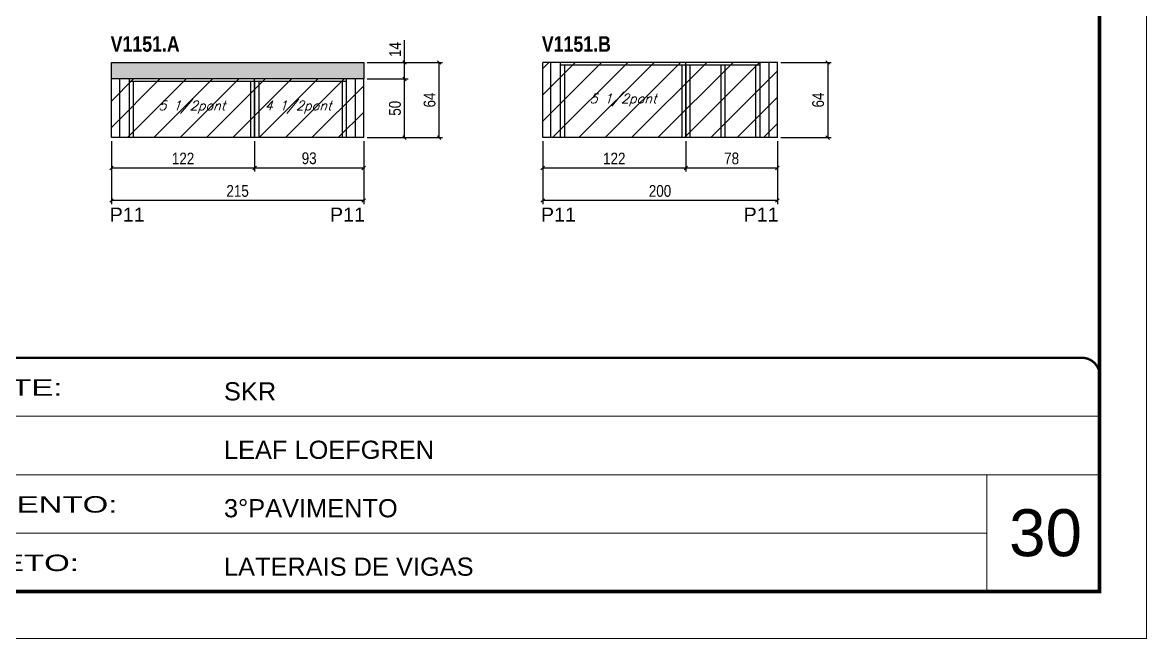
# Model space of a CAD drawing. Extents: x 3309 to 9563, y -2522 to 14608.
# Drawn here: x 5435 to 6393, y 5518 to 6043 of the extents above; entities that cross this region are included whole.
import ezdxf

# ---------------------------------------------------------------- set-up
doc = ezdxf.new("R2010")
doc.units = 0
doc.linetypes.add('CONTINUO', pattern=[0])
doc.linetypes.add('DASHED', pattern=[0.75, 0.5, -0.25])
for name, color, linetype in [('5', 5, 'Continuous'), ('COTA', 241, 'Continuous'), ('NOMENCLATURA', 7, 'Continuous'), ('Painéis', 200, 'Continuous'), ('SARR_2.2x7', 40, 'Continuous'), ('SARR_3.5x7', 81, 'Continuous'), ('texto', 7, 'Continuous')]:
    doc.layers.add(name, color=color, linetype=linetype)
for name, color, linetype, lineweight in [('CARIMBO', 255, 'Continuous', 9), ('Folhas', 255, 'Continuous', 9), ('Hachura', 251, 'Continuous', 9), ('SARRAFO DE PRESSAO', 251, 'DASHED', 9)]:
    doc.layers.add(name, color=color, linetype=linetype, lineweight=lineweight)
doc.styles.add('ARIAL', font='arial.ttf')
doc.styles.add('COTA TECNICA', font='techl___.ttf', dxfattribs={"height": 10})
doc.styles.add('Romans', font='romans.shx')
doc.styles.get("Standard").update_dxf_attribs({"font": 'arial.ttf'})
doc.styles.add('TECNICA', font='techb___.ttf', dxfattribs={"height": 10})
doc.styles.add('Tecnologia', font='')
doc.styles.get('Tecnologia').set_extended_font_data('Forgotten Futurist')
doc.dimstyles.new('PAINEL', dxfattribs={"dimtxt": 10, "dimasz": 3, "dimexe": 3, "dimexo": 3, "dimgap": 3, "dimtad": 1, "dimdec": 1, "dimzin": 12, "dimdsep": 46, "dimtxsty": 'COTA TECNICA', "dimblk1": 'OBLIQUE', "dimblk2": 'OBLIQUE', "dimsah": 1, "dimcen": 0.9, "dimclrd": 4, "dimclre": 4, "dimclrt": 240, "dimadec": 1, "dimazin": 3, "dimtfac": 1, "dimtdec": 1, "dimtmove": 0, "dimatfit": 3, "dimfxl": 1, "dimtolj": 1, "dimtzin": 12, "dimarcsym": 0})

# ---------------------------------------------------------------- blocks, each defined once
blk = doc.blocks.new('9999999999')
at = {"color": 30, "linetype": 'CONTINUO'}
for p, q in [((98564.56, 34379.64), (99583.98, 34379.64)), ((98564.56, 34329.83), (99487.98, 34329.83)), ((99583.98, 34329.83), (99487.98, 34329.83)), ((99487.98, 34329.83), (99487.98, 34230.21)), ((98564.56, 34280.02), (99487.98, 34280.02))]:
    blk.add_line(p, q, dxfattribs=at)
at = {"color": 30, "linetype": 'CONTINUO', "const_width": 2}
blk.add_lwpolyline([(99583.98, 34230.21), (99583.98, 34414.45, 0.414214), (99568.98, 34429.45), (98228.98, 34429.45, 0.414214), (98213.98, 34414.45), (98213.98, 34245.21, 0.414214), (98228.98, 34230.21), (99583.98, 34230.21)], format="xyb", dxfattribs=at)
at = {"layer": 'Folhas'}
blk.add_lwpolyline([(98138.98, 34190.21), (99623.98, 34190.21), (99623.98, 35240.21), (98138.98, 35240.21)], close=True, dxfattribs=at)
at = {"layer": 'Folhas', "color": 30, "const_width": 3}
blk.add_lwpolyline([(98213.98, 34230.21), (99583.98, 34230.21), (99583.98, 35200.21), (98213.98, 35200.21)], close=True, dxfattribs=at)
at = {"color": 7, "linetype": 'Continuous', "ltscale": 5, "style": 'ARIAL'}
for s, height, p in [('SKR', 15.483, (98837.68, 34393.13)), ('LEAF LOEFGREN', 15.4829, (98837.68, 34343.32)), ('3°PAVIMENTO', 15.4829, (98837.68, 34293.51)), ('LATERAIS DE VIGAS', 15.4829, (98837.68, 34243.7))]:
    blk.add_text(s, height=height, dxfattribs=at).set_placement(p)
at = {"layer": 'Folhas', "color": 7, "style": 'Tecnologia', "width": 1.5}
for s, p in [('CLIENTE:', (98573.65, 34397.17)), ('PAVIMENTO:', (98573.65, 34297.5)), ('PROJETO:', (98573.65, 34247.69))]:
    blk.add_text(s, height=14, dxfattribs=at).set_placement(p)
blk = doc.blocks.new('_Oblique')
at = {"color": 0, "linetype": 'ByBlock', "lineweight": -2}
blk.add_line((-0.5, -0.5), (0.5, 0.5), dxfattribs=at)
blk = doc.blocks.new('*D1197')
at = {"layer": 'COTA', "color": 4, "linetype": 'ByBlock', "lineweight": -2, "transparency": 16777216}
for p, q in [((5632.7, 5941.74), (5632.7, 5915.82)), ((5725.7, 5941.74), (5725.7, 5915.82)), ((5725.7, 5918.82), (5632.7, 5918.82))]:
    blk.add_line(p, q, dxfattribs=at)
at = {"layer": 'Defpoints', "color": 0, "linetype": 'ByBlock', "transparency": 16777216}
for p in [(5632.7, 5944.74), (5725.7, 5944.74), (5632.7, 5918.82)]:
    blk.add_point(p, dxfattribs=at)
at = {"layer": 'COTA', "color": 4, "linetype": 'ByBlock', "lineweight": -2, "transparency": 16777216, "xscale": 3, "yscale": 3, "zscale": 3, "rotation": 180}
blk.add_blockref('_Oblique', (5632.7, 5918.82), dxfattribs=at)
at = {"layer": 'COTA', "color": 4, "linetype": 'ByBlock', "lineweight": -2, "transparency": 16777216, "xscale": 3, "yscale": 3, "zscale": 3}
blk.add_blockref('_Oblique', (5725.7, 5918.82), dxfattribs=at)
at = {"layer": 'COTA', "color": 240, "linetype": 'ByBlock', "transparency": 16777216, "insert": (5679.2, 5927.07), "char_height": 10, "attachment_point": 5, "style": 'COTA TECNICA'}
blk.add_mtext('\\A1;93', dxfattribs=at)
blk = doc.blocks.new('*D1198')
at = {"layer": 'COTA', "color": 4, "linetype": 'ByBlock', "lineweight": -2, "transparency": 16777216}
for p, q in [((5510.7, 5941.74), (5510.7, 5915.82)), ((5632.7, 5941.74), (5632.7, 5915.82)), ((5632.7, 5918.82), (5510.7, 5918.82))]:
    blk.add_line(p, q, dxfattribs=at)
at = {"layer": 'Defpoints', "color": 0, "linetype": 'ByBlock', "transparency": 16777216}
for p in [(5510.7, 5944.74), (5632.7, 5944.74), (5510.7, 5918.82)]:
    blk.add_point(p, dxfattribs=at)
at = {"layer": 'COTA', "color": 4, "linetype": 'ByBlock', "lineweight": -2, "transparency": 16777216, "xscale": 3, "yscale": 3, "zscale": 3, "rotation": 180}
blk.add_blockref('_Oblique', (5510.7, 5918.82), dxfattribs=at)
at = {"layer": 'COTA', "color": 4, "linetype": 'ByBlock', "lineweight": -2, "transparency": 16777216, "xscale": 3, "yscale": 3, "zscale": 3}
blk.add_blockref('_Oblique', (5632.7, 5918.82), dxfattribs=at)
at = {"layer": 'COTA', "color": 240, "linetype": 'ByBlock', "transparency": 16777216, "insert": (5571.7, 5926.88), "char_height": 10, "attachment_point": 5, "style": 'COTA TECNICA'}
blk.add_mtext('\\A1;122', dxfattribs=at)
blk = doc.blocks.new('*D1202')
at = {"layer": 'COTA', "color": 4, "linetype": 'ByBlock', "lineweight": -2, "transparency": 16777216}
for p, q in [((5510.7, 5941.74), (5510.7, 5888.11)), ((5725.7, 5941.74), (5725.7, 5888.11)), ((5725.7, 5891.11), (5510.7, 5891.11))]:
    blk.add_line(p, q, dxfattribs=at)
at = {"layer": 'Defpoints', "color": 0, "linetype": 'ByBlock', "transparency": 16777216}
for p in [(5510.7, 5944.74), (5725.7, 5944.74), (5510.7, 5891.11)]:
    blk.add_point(p, dxfattribs=at)
at = {"layer": 'COTA', "color": 4, "linetype": 'ByBlock', "lineweight": -2, "transparency": 16777216, "xscale": 3, "yscale": 3, "zscale": 3, "rotation": 180}
blk.add_blockref('_Oblique', (5510.7, 5891.11), dxfattribs=at)
at = {"layer": 'COTA', "color": 4, "linetype": 'ByBlock', "lineweight": -2, "transparency": 16777216, "xscale": 3, "yscale": 3, "zscale": 3}
blk.add_blockref('_Oblique', (5725.7, 5891.11), dxfattribs=at)
at = {"layer": 'COTA', "color": 240, "linetype": 'ByBlock', "transparency": 16777216, "insert": (5618.2, 5899.22), "char_height": 10, "attachment_point": 5, "style": 'COTA TECNICA'}
blk.add_mtext('\\A1;215', dxfattribs=at)
blk = doc.blocks.new('*D1203')
at = {"layer": 'COTA', "color": 4, "lineweight": -2, "transparency": 16777216}
for p, q in [((5728.7, 5994.74), (5763.45, 5994.74)), ((5760.45, 5944.74), (5760.45, 5994.74)), ((5728.7, 5944.74), (5763.45, 5944.74))]:
    blk.add_line(p, q, dxfattribs=at)
at = {"layer": 'Defpoints', "color": 0, "transparency": 16777216}
for p in [(5725.7, 5994.74), (5760.45, 5994.74), (5725.7, 5944.74)]:
    blk.add_point(p, dxfattribs=at)
at = {"layer": 'COTA', "color": 4, "lineweight": -2, "transparency": 16777216, "xscale": 3, "yscale": 3, "zscale": 3}
for p, rotation in [((5760.45, 5994.74), 90), ((5760.45, 5944.74), 270)]:
    blk.add_blockref('_Oblique', p, dxfattribs=dict(at, rotation=rotation))
at = {"layer": 'COTA', "color": 240, "transparency": 16777216, "insert": (5752.34, 5969.74), "char_height": 10, "attachment_point": 5, "rotation": 90, "style": 'COTA TECNICA'}
blk.add_mtext('\\A1;50', dxfattribs=at)
blk = doc.blocks.new('*D1204')
at = {"layer": 'COTA', "color": 4, "lineweight": -2, "transparency": 16777216}
for p, q in [((5760.45, 6008.74), (5760.45, 6027.85)), ((5728.7, 6008.74), (5763.45, 6008.74)), ((5760.45, 5994.74), (5760.45, 6008.74)), ((5728.7, 5994.74), (5763.45, 5994.74))]:
    blk.add_line(p, q, dxfattribs=at)
at = {"layer": 'Defpoints', "color": 0, "transparency": 16777216}
for p in [(5725.7, 6008.74), (5760.45, 6008.74), (5725.7, 5994.74)]:
    blk.add_point(p, dxfattribs=at)
at = {"layer": 'COTA', "color": 4, "lineweight": -2, "transparency": 16777216, "xscale": 3, "yscale": 3, "zscale": 3}
for p, rotation in [((5760.45, 6008.74), 90), ((5760.45, 5994.74), 270)]:
    blk.add_blockref('_Oblique', p, dxfattribs=dict(at, rotation=rotation))
at = {"layer": 'COTA', "color": 240, "transparency": 16777216, "insert": (5752.38, 6019.8), "char_height": 10, "attachment_point": 5, "rotation": 90, "style": 'COTA TECNICA'}
blk.add_mtext('\\A1;14', dxfattribs=at)
blk = doc.blocks.new('*D1199')
at = {"layer": 'COTA', "color": 4, "lineweight": -2, "transparency": 16777216}
for p, q in [((5728.7, 6008.74), (5792.95, 6008.74)), ((5789.95, 5944.74), (5789.95, 6008.74)), ((5728.7, 5944.74), (5792.95, 5944.74))]:
    blk.add_line(p, q, dxfattribs=at)
at = {"layer": 'Defpoints', "color": 0, "transparency": 16777216}
for p in [(5725.7, 6008.74), (5789.95, 6008.74), (5725.7, 5944.74)]:
    blk.add_point(p, dxfattribs=at)
at = {"layer": 'COTA', "color": 4, "lineweight": -2, "transparency": 16777216, "xscale": 3, "yscale": 3, "zscale": 3}
for p, rotation in [((5789.95, 6008.74), 90), ((5789.95, 5944.74), 270)]:
    blk.add_blockref('_Oblique', p, dxfattribs=dict(at, rotation=rotation))
at = {"layer": 'COTA', "color": 240, "transparency": 16777216, "insert": (5781.85, 5976.74), "char_height": 10, "attachment_point": 5, "rotation": 90, "style": 'COTA TECNICA'}
blk.add_mtext('\\A1;64', dxfattribs=at)
blk = doc.blocks.new('*D1190')
at = {"layer": 'COTA', "color": 4, "linetype": 'ByBlock', "lineweight": -2, "transparency": 16777216}
for p, q in [((6000.22, 5941.74), (6000.22, 5915.82)), ((6078.22, 5941.74), (6078.22, 5915.82)), ((6078.22, 5918.82), (6000.22, 5918.82))]:
    blk.add_line(p, q, dxfattribs=at)
at = {"layer": 'Defpoints', "color": 0, "linetype": 'ByBlock', "transparency": 16777216}
for p in [(6000.22, 5944.74), (6078.22, 5944.74), (6000.22, 5918.82)]:
    blk.add_point(p, dxfattribs=at)
at = {"layer": 'COTA', "color": 4, "linetype": 'ByBlock', "lineweight": -2, "transparency": 16777216, "xscale": 3, "yscale": 3, "zscale": 3, "rotation": 180}
blk.add_blockref('_Oblique', (6000.22, 5918.82), dxfattribs=at)
at = {"layer": 'COTA', "color": 4, "linetype": 'ByBlock', "lineweight": -2, "transparency": 16777216, "xscale": 3, "yscale": 3, "zscale": 3}
blk.add_blockref('_Oblique', (6078.22, 5918.82), dxfattribs=at)
at = {"layer": 'COTA', "color": 240, "linetype": 'ByBlock', "transparency": 16777216, "insert": (6039.22, 5926.92), "char_height": 10, "attachment_point": 5, "style": 'COTA TECNICA'}
blk.add_mtext('\\A1;78', dxfattribs=at)
blk = doc.blocks.new('*D1191')
at = {"layer": 'COTA', "color": 4, "linetype": 'ByBlock', "lineweight": -2, "transparency": 16777216}
for p, q in [((5878.22, 5941.74), (5878.22, 5915.82)), ((6000.22, 5941.74), (6000.22, 5915.82)), ((6000.22, 5918.82), (5878.22, 5918.82))]:
    blk.add_line(p, q, dxfattribs=at)
at = {"layer": 'Defpoints', "color": 0, "linetype": 'ByBlock', "transparency": 16777216}
for p in [(5878.22, 5944.74), (6000.22, 5944.74), (5878.22, 5918.82)]:
    blk.add_point(p, dxfattribs=at)
at = {"layer": 'COTA', "color": 4, "linetype": 'ByBlock', "lineweight": -2, "transparency": 16777216, "xscale": 3, "yscale": 3, "zscale": 3, "rotation": 180}
blk.add_blockref('_Oblique', (5878.22, 5918.82), dxfattribs=at)
at = {"layer": 'COTA', "color": 4, "linetype": 'ByBlock', "lineweight": -2, "transparency": 16777216, "xscale": 3, "yscale": 3, "zscale": 3}
blk.add_blockref('_Oblique', (6000.22, 5918.82), dxfattribs=at)
at = {"layer": 'COTA', "color": 240, "linetype": 'ByBlock', "transparency": 16777216, "insert": (5939.22, 5926.88), "char_height": 10, "attachment_point": 5, "style": 'COTA TECNICA'}
blk.add_mtext('\\A1;122', dxfattribs=at)
blk = doc.blocks.new('*D1200')
at = {"layer": 'COTA', "color": 4, "linetype": 'ByBlock', "lineweight": -2, "transparency": 16777216}
for p, q in [((5878.22, 5941.74), (5878.22, 5888.11)), ((6078.22, 5941.74), (6078.22, 5888.11)), ((6078.22, 5891.11), (5878.22, 5891.11))]:
    blk.add_line(p, q, dxfattribs=at)
at = {"layer": 'Defpoints', "color": 0, "linetype": 'ByBlock', "transparency": 16777216}
for p in [(5878.22, 5944.74), (6078.22, 5944.74), (5878.22, 5891.11)]:
    blk.add_point(p, dxfattribs=at)
at = {"layer": 'COTA', "color": 4, "linetype": 'ByBlock', "lineweight": -2, "transparency": 16777216, "xscale": 3, "yscale": 3, "zscale": 3, "rotation": 180}
blk.add_blockref('_Oblique', (5878.22, 5891.11), dxfattribs=at)
at = {"layer": 'COTA', "color": 4, "linetype": 'ByBlock', "lineweight": -2, "transparency": 16777216, "xscale": 3, "yscale": 3, "zscale": 3}
blk.add_blockref('_Oblique', (6078.22, 5891.11), dxfattribs=at)
at = {"layer": 'COTA', "color": 240, "linetype": 'ByBlock', "transparency": 16777216, "insert": (5978.22, 5899.21), "char_height": 10, "attachment_point": 5, "style": 'COTA TECNICA'}
blk.add_mtext('\\A1;200', dxfattribs=at)
blk = doc.blocks.new('*D1201')
at = {"layer": 'COTA', "color": 4, "lineweight": -2, "transparency": 16777216}
for p, q in [((6081.22, 6008.74), (6124.12, 6008.74)), ((6121.12, 6008.74), (6121.12, 5944.74)), ((6081.22, 5944.74), (6124.12, 5944.74))]:
    blk.add_line(p, q, dxfattribs=at)
at = {"layer": 'Defpoints', "color": 0, "transparency": 16777216}
for p in [(6078.22, 6008.74), (6078.22, 5944.74), (6121.12, 5944.74)]:
    blk.add_point(p, dxfattribs=at)
at = {"layer": 'COTA', "color": 4, "lineweight": -2, "transparency": 16777216, "xscale": 3, "yscale": 3, "zscale": 3}
for p, rotation in [((6121.12, 6008.74), 90), ((6121.12, 5944.74), 270)]:
    blk.add_blockref('_Oblique', p, dxfattribs=dict(at, rotation=rotation))
at = {"layer": 'COTA', "color": 240, "transparency": 16777216, "insert": (6113.01, 5976.74), "char_height": 10, "attachment_point": 5, "rotation": 90, "style": 'COTA TECNICA'}
blk.add_mtext('\\A1;64', dxfattribs=at)

msp = doc.modelspace()

# ---------------------------------------------------------------- hatches: boundary and pattern name
at = {"layer": 'COTA'}
h = msp.add_hatch(dxfattribs=at)
h.set_pattern_fill('AR-CONC', color=256, scale=0.03)
h.set_pattern_definition([(50, (422.8573, -2488.9172), (5.46554, -0.4781726), [0.5715, -6.2865]), (355, (422.8573, -2488.917), (-1.0573026, 5.7317054), [0.4572, -5.0292175]), (100.451445, (423.313, -2488.957), (4.4082374, 5.2535326), [0.4857003, -5.3427073]), (46.1842, (422.8573, -2487.393), (8.132371, -1.26127), [0.85725, -9.42975]), (96.63556, (423.535, -2487.498), (7.122124, 7.422784), [0.728551, -8.014068]), (351.18415, (422.857, -2487.393), (7.122124, 7.422784), [0.685799, -7.543792]), (21, (423.6193, -2487.7742), (4.5484317, -3.067956), [0.5715, -6.2865]), (326, (423.6193, -2487.774), (1.854061, 5.525639), [0.4572, -5.0292]), (71.451445, (423.9984, -2488.03), (6.4024926, 2.457683), [0.4857003, -5.342698]), (37.5, (422.8573, -2488.9172), (0.0926581, 2.53665117), [0, -4.96824, 0, -5.1054, 0, -5.04825]), (7.5, (422.8573, -2488.9172), (2.0045899, 3.00541724), [0, -2.91084, 0, -4.85394, 0, -1.92405]), (327.5, (421.158, -2488.9172), (4.06771786, -0.1718623), [0, -1.905, 0, -5.9436, 0, -7.8867]), (317.5, (420.396, -2488.9172), (4.4438754, 0.7627947), [0, -2.4765, 0, -3.94716, 0, -5.6007])])
h.paths.add_polyline_path([(5510.7, 6008.74), (5510.7, 5994.74), (5725.7, 5994.74), (5725.7, 6008.74)])
at = {"layer": 'Hachura', "linetype": 'ByBlock'}
h = msp.add_hatch(dxfattribs=at)
h.set_pattern_fill('ANSI31', color=256, scale=5)
h.set_pattern_definition([(45, (-1135.128, -5814.169), (-11.22532, 11.22532), [])])
h.paths.add_polyline_path([(6000.22, 6008.74), (5878.22, 6008.74), (5878.22, 5944.74), (6000.22, 5944.74)])
h.paths.add_polyline_path([(6000.22, 6008.74), (6000.22, 5944.74), (6078.22, 5944.74), (6078.22, 6008.74)])
h = msp.add_hatch(dxfattribs=at)
h.set_pattern_fill('ANSI31', color=256, scale=5)
h.set_pattern_definition([(45, (1697.093, -1160.396), (-11.22532, 11.22532), [])])
h.paths.add_polyline_path([(5632.7, 5994.74), (5510.7, 5994.74), (5510.7, 5944.74), (5632.7, 5944.74)])
h.paths.add_polyline_path([(5632.7, 5994.74), (5632.7, 5944.74), (5725.7, 5944.74), (5725.7, 5994.74)])

# ---------------------------------------------------------------- linework, layer by layer
at = {"layer": 'COTA'}
for p, q in [((5510.7, 5994.74, 0), (5510.7, 6008.74, 0)), ((5510.7, 6008.74, 0), (5725.7, 6008.74, 0)), ((5725.7, 6008.74, 0), (5725.7, 5994.74, 0))]:
    msp.add_line(p, q, dxfattribs=at)
at = {"layer": 'Painéis', "linetype": 'ByBlock'}
for p, q in [((6078.22, 6008.74, 0), (5878.22, 6008.74, 0)), ((5878.22, 5944.74, 0), (5878.22, 6008.74, 0)), ((6000.22, 5944.74, 0), (6000.22, 6008.74, 0)), ((6078.22, 5944.74, 0), (6078.22, 6008.74, 0)), ((5725.7, 5994.74, 0), (5510.7, 5994.74, 0)), ((5510.7, 5944.74, 0), (5510.7, 5994.74, 0)), ((5632.7, 5944.74, 0), (5632.7, 5994.74, 0)), ((5725.7, 5944.74, 0), (5725.7, 5994.74, 0)), ((5725.7, 5944.74, 0), (5510.7, 5944.74, 0)), ((6078.22, 5944.74, 0), (5878.22, 5944.74, 0))]:
    msp.add_line(p, q, dxfattribs=at)
at = {"layer": 'SARR_2.2x7', "linetype": 'Continuous'}
for p, q in [((5885.22, 5944.74, 0), (5885.22, 6008.74, 0)), ((6071.22, 5944.74, 0), (6071.22, 6008.74, 0)), ((6000.22, 6006.54, 0), (5893.22, 6006.54, 0)), ((6063.22, 6006.54, 0), (6000.22, 6006.54, 0)), ((5517.7, 5944.74, 0), (5517.7, 5994.74, 0)), ((5632.7, 5992.54, 0), (5525.7, 5992.54, 0)), ((5710.7, 5992.54, 0), (5632.7, 5992.54, 0)), ((5718.7, 5944.74, 0), (5718.7, 5994.74, 0))]:
    msp.add_line(p, q, dxfattribs=at)
at = {"layer": 'SARR_3.5x7'}
for p, q in [((5893.22, 6008.74, 0), (5893.22, 5944.74, 0)), ((6063.22, 6008.74, 0), (6063.22, 5944.74, 0)), ((5896.72, 6006.54, 0), (5896.72, 5944.74, 0)), ((5996.72, 6006.54, 0), (5996.72, 5944.74, 0)), ((6000.22, 6006.54, 0), (6000.22, 5944.74, 0)), ((6003.72, 6006.54, 0), (6003.72, 5944.74, 0)), ((6029.99, 6006.54, 0), (6029.99, 5944.74, 0)), ((6033.49, 6006.54, 0), (6033.49, 5944.74, 0)), ((6059.72, 6006.54, 0), (6059.72, 5944.74, 0)), ((5525.7, 5994.74, 0), (5525.7, 5944.74, 0)), ((5529.2, 5992.54, 0), (5529.2, 5944.74, 0)), ((5629.2, 5992.54, 0), (5629.2, 5944.74, 0)), ((5632.7, 5992.54, 0), (5632.7, 5944.74, 0)), ((5636.2, 5992.54, 0), (5636.2, 5944.74, 0)), ((5707.2, 5992.54, 0), (5707.2, 5944.74, 0)), ((5710.7, 5994.74, 0), (5710.7, 5944.74, 0))]:
    msp.add_line(p, q, dxfattribs=at)

# ---------------------------------------------------------------- block references
at = {"layer": 'SARRAFO DE PRESSAO', "color": 6, "linetype": 'ByBlock'}
msp.add_blockref('9999999999', (-93231.11, -28672.37), dxfattribs=at)

# ---------------------------------------------------------------- texts
at = {"layer": '5', "linetype": 'Continuous'}
for rotation, p in [(359.99996, (5509.17, 5873.1, 0)), (0.00004, (5696.91, 5873.1, 0)), (359.99996, (5876.69, 5873.1, 0)), (0.00004, (6049.44, 5873.1, 0))]:
    msp.add_text('P11', height=12, rotation=rotation, dxfattribs=at).set_placement(p)
at = {"layer": 'CARIMBO', "style": 'ARIAL'}
msp.add_text('30', height=40, dxfattribs=at).set_placement((6275.73, 5587.98))
at = {"layer": 'NOMENCLATURA', "style": 'TECNICA'}
for s, p in [('V1151.A', (5509.98, 6017.92, 0)), ('V1151.B', (5877.51, 6017.92, 0))]:
    msp.add_text(s, height=13.2, dxfattribs=at).set_placement(p)
at = {"layer": 'texto', "color": 2, "char_height": 8, "attachment_point": 5, "style": 'Romans'}
for s, insert in [('{\\Q19;\\C256;5 1/2pont}', (5946.72, 5976.74, 0)), ('{\\Q19;\\C256;5 1/2pont}', (5579.2, 5970.74, 0)), ('{\\Q19;\\C256;4 1/2pont}', (5669.7, 5970.74, 0))]:
    msp.add_mtext(s, dxfattribs=dict(at, insert=insert))

# ---------------------------------------------------------------- dimensions: what is measured, and where the dimension line sits
at = {"layer": 'COTA'}
for base, p1, p2, picture, middle in [((5760.45, 6008.74, 0), (5725.7, 5994.74, 0), (5725.7, 6008.74, 0), '*D1204', (5752.38, 6019.8, 0)), ((5789.95, 6008.74, 0), (5725.7, 5944.74, 0), (5725.7, 6008.74, 0), '*D1199', (5781.85, 5976.74, 0)), ((6121.12, 5944.74, 0), (6078.22, 6008.74, 0), (6078.22, 5944.74, 0), '*D1201', (6113.01, 5976.74, 0)), ((5760.45, 5994.74, 0), (5725.7, 5944.74, 0), (5725.7, 5994.74, 0), '*D1203', (5752.34, 5969.74, 0))]:
    dim = msp.add_linear_dim(base=base, p1=p1, p2=p2, angle=90, dimstyle='PAINEL', dxfattribs=at)
    dim.commit()
    dim.dimension.update_dxf_attribs({"geometry": picture, "text_midpoint": middle})
at = {"layer": 'COTA', "linetype": 'ByBlock'}
for base, p1, p2, picture, middle in [((5510.7, 5918.82, 0), (5632.7, 5944.74, 0), (5510.7, 5944.74, 0), '*D1198', (5571.7, 5926.88, 0)), ((5878.22, 5918.82, 0), (6000.22, 5944.74, 0), (5878.22, 5944.74, 0), '*D1191', (5939.22, 5926.88, 0))]:
    dim = msp.add_linear_dim(base=base, p1=p1, p2=p2, angle=180, dimstyle='PAINEL', override={"dimtmove": 1}, dxfattribs=at)
    dim.commit()
    dim.dimension.update_dxf_attribs({"geometry": picture, "text_midpoint": middle})
for base, p1, p2, picture, middle in [((5510.7, 5891.11, 0), (5725.7, 5944.74, 0), (5510.7, 5944.74, 0), '*D1202', (5618.2, 5899.22, 0)), ((5632.7, 5918.82, 0), (5725.7, 5944.74, 0), (5632.7, 5944.74, 0), '*D1197', (5679.2, 5927.07, 0)), ((5878.22, 5891.11, 0), (6078.22, 5944.74, 0), (5878.22, 5944.74, 0), '*D1200', (5978.22, 5899.21, 0)), ((6000.22, 5918.82, 0), (6078.22, 5944.74, 0), (6000.22, 5944.74, 0), '*D1190', (6039.22, 5926.92, 0))]:
    dim = msp.add_linear_dim(base=base, p1=p1, p2=p2, angle=180, dimstyle='PAINEL', dxfattribs=at)
    dim.commit()
    dim.dimension.update_dxf_attribs({"geometry": picture, "text_midpoint": middle})

doc.saveas('drawing.dxf')
